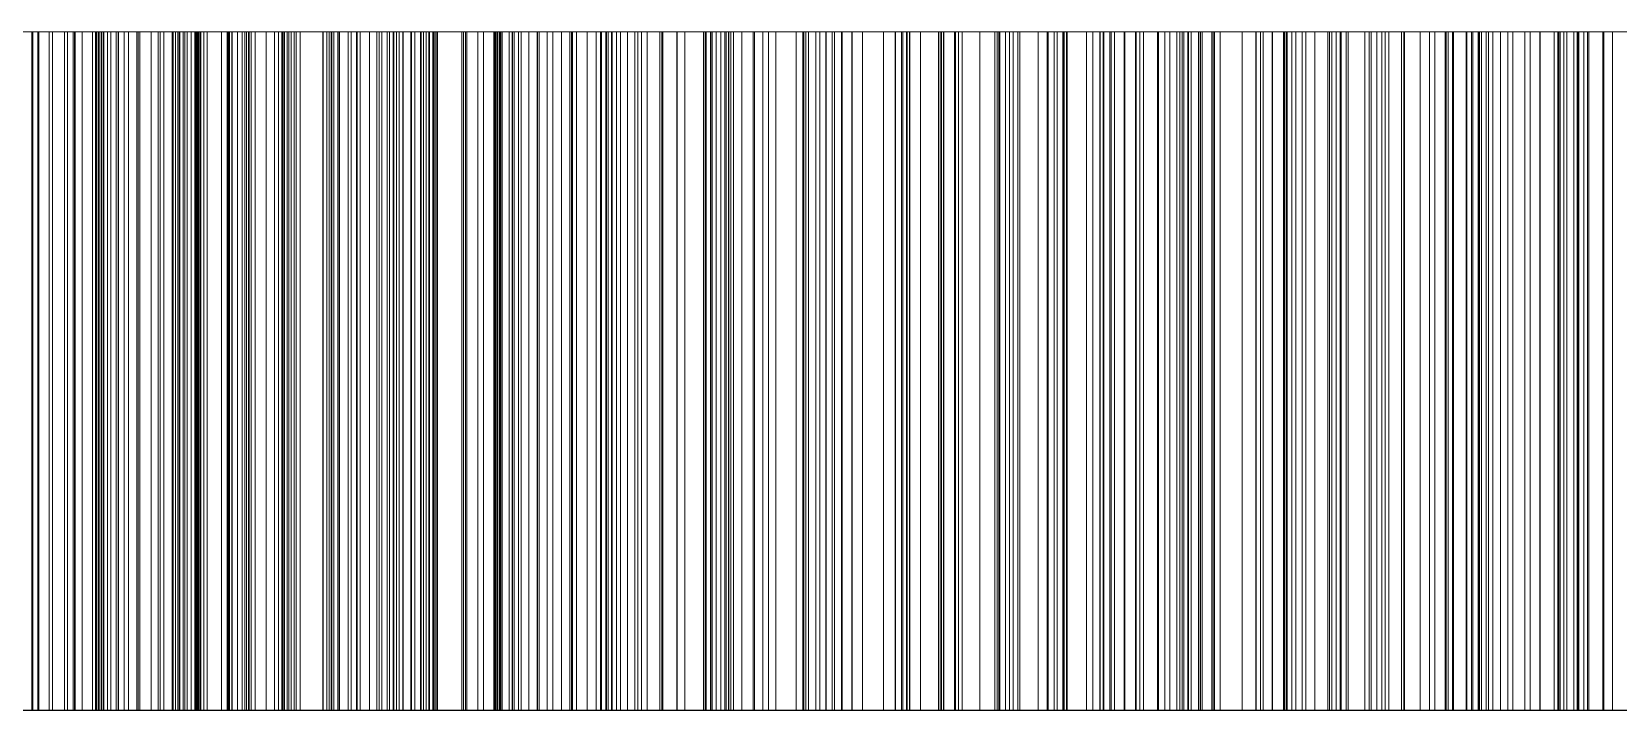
# Paper-space layout '01_三视图' of a CAD drawing. Header units: millimetres. Extents: x 8 to 451, y 8 to 289.
# Drawn here: x 161.0634 to 161.2972, y 97.925 to 98.025 of the extents above; entities that cross this region are included whole.
import ezdxf

# ---------------------------------------------------------------- set-up
doc = ezdxf.new("R2010")
doc.units = ezdxf.units.MM
doc.linetypes.add('WP_HIDDEN', pattern=[2.3, 1.5, -0.8])
doc.layers.add('HIDDEN', color=7, linetype='WP_HIDDEN', lineweight=13)
doc.layers.add('VISIBLE', color=7, linetype='CONTINUOUS', lineweight=25)

psp = doc.layouts.new('01_三视图')

# ---------------------------------------------------------------- linework, layer by layer
at = {"layer": 'HIDDEN'}
for points in [[(161.51846, 98.025), (160.67587, 98.025)], [(160.71747, 98.025), (161.42949, 98.025)], [(161.42949, 98.025), (160.90117, 98.025)], [(161.07086, 98.025), (160.93868, 98.025)], [(160.9519, 98.025), (161.08408, 98.025)], [(161.0261, 98.025), (161.16678, 98.025)], [(161.07371, 98.025), (161.03514, 98.025)], [(161.03922, 98.025), (161.06868, 98.025)], [(161.0439, 98.025), (161.06599, 98.025)], [(161.0451, 98.025), (161.07456, 98.025)], [(161.04914, 98.025), (161.08494, 98.025)], [(161.06824, 98.025), (161.04976, 98.025)], [(161.0643, 98.025), (161.05406, 98.025)], [(161.07396, 98.025), (161.05428, 98.025)], [(161.07327, 98.025), (161.0548, 98.025)], [(161.05523, 98.025), (161.06981, 98.025)], [(161.05566, 98.025), (161.10985, 98.025)], [(161.05742, 98.025), (161.06969, 98.025)], [(161.05956, 98.025), (161.07299, 98.025)], [(161.07365, 98.025), (161.06025, 98.025)], [(161.07295, 98.025), (161.06205, 98.025)], [(161.07934, 98.025), (161.06237, 98.025)], [(161.08744, 98.025), (161.06276, 98.025)], [(161.06341, 97.925), (161.06341, 98.025)], [(161.06341, 98.025), (161.07765, 98.025)], [(161.06356, 97.925), (161.06356, 98.025)], [(161.06356, 98.025), (161.06447, 98.025)], [(161.07583, 98.025), (161.06356, 98.025)], [(161.0643, 97.925), (161.0643, 98.025)], [(161.07508, 98.025), (161.0643, 98.025)], [(161.06447, 97.925), (161.06447, 98.025)], [(161.06447, 98.025), (161.06645, 98.025)], [(161.06599, 97.925), (161.06599, 98.025)], [(161.06599, 98.025), (161.08928, 98.025)], [(161.06645, 97.925), (161.06645, 98.025)], [(161.06645, 98.025), (161.06952, 98.025)], [(161.08521, 98.025), (161.06824, 98.025)], [(161.06824, 97.925), (161.06824, 98.025)], [(161.06868, 97.925), (161.06868, 98.025)], [(161.06868, 98.025), (161.08202, 98.025)], [(161.06952, 97.925), (161.06952, 98.025)], [(161.06952, 98.025), (161.07366, 98.025)], [(161.06969, 97.925), (161.06969, 98.025)], [(161.06969, 98.025), (161.08233, 98.025)], [(161.06981, 97.925), (161.06981, 98.025)], [(161.06981, 98.025), (161.08572, 98.025)], [(161.07086, 97.925), (161.07086, 98.025)], [(161.07705, 98.025), (161.07086, 98.025)], [(161.0728, 98.025), (161.07238, 98.025)], [(161.07238, 98.025), (161.07334, 98.025)], [(161.07238, 97.925), (161.07238, 98.025)], [(161.07405, 98.025), (161.0728, 98.025)], [(161.0728, 97.925), (161.0728, 98.025)], [(161.07295, 97.925), (161.07295, 98.025)], [(161.08418, 98.025), (161.07295, 98.025)], [(161.07299, 97.925), (161.07299, 98.025)], [(161.07299, 98.025), (161.08689, 98.025)], [(161.09222, 98.025), (161.07327, 98.025)], [(161.07327, 97.925), (161.07327, 98.025)], [(161.07334, 98.025), (161.07621, 98.025)], [(161.07334, 97.925), (161.07334, 98.025)], [(161.0876, 98.025), (161.07365, 98.025)], [(161.07365, 97.925), (161.07365, 98.025)], [(161.07366, 97.925), (161.07366, 98.025)], [(161.07366, 98.025), (161.07889, 98.025)], [(161.07371, 97.925), (161.07371, 98.025)], [(161.10872, 98.025), (161.07371, 98.025)], [(161.09504, 98.025), (161.07396, 98.025)], [(161.07396, 97.925), (161.07396, 98.025)], [(161.07615, 98.025), (161.07405, 98.025)], [(161.07405, 97.925), (161.07405, 98.025)], [(161.07456, 97.925), (161.07456, 98.025)], [(161.07456, 98.025), (161.0879, 98.025)], [(161.07508, 97.925), (161.07508, 98.025)], [(161.08629, 98.025), (161.07508, 98.025)], [(161.07583, 97.925), (161.07583, 98.025)], [(161.08877, 98.025), (161.07583, 98.025)], [(161.07908, 98.025), (161.07615, 98.025)], [(161.07615, 97.925), (161.07615, 98.025)], [(161.07621, 98.025), (161.08101, 98.025)], [(161.07621, 97.925), (161.07621, 98.025)], [(161.07705, 97.925), (161.07705, 98.025)], [(161.08424, 98.025), (161.07705, 98.025)], [(161.07765, 97.925), (161.07765, 98.025)], [(161.07765, 98.025), (161.09236, 98.025)], [(161.07889, 97.925), (161.07889, 98.025)], [(161.07889, 98.025), (161.08519, 98.025)], [(161.08285, 98.025), (161.07908, 98.025)], [(161.07908, 97.925), (161.07908, 98.025)], [(161.09479, 98.025), (161.07934, 98.025)], [(161.07934, 97.925), (161.07934, 98.025)], [(161.08101, 98.025), (161.08772, 98.025)], [(161.08101, 97.925), (161.08101, 98.025)], [(161.08202, 97.925), (161.08202, 98.025)], [(161.08202, 98.025), (161.09442, 98.025)], [(161.08233, 97.925), (161.08233, 98.025)], [(161.08233, 98.025), (161.09535, 98.025)], [(161.08746, 98.025), (161.08285, 98.025)], [(161.08285, 97.925), (161.08285, 98.025)], [(161.08408, 97.925), (161.08408, 98.025)], [(161.08408, 98.025), (161.08832, 98.025)], [(161.08459, 98.025), (161.08413, 98.025)], [(161.08413, 98.025), (161.08511, 98.025)], [(161.08413, 97.925), (161.08413, 98.025)], [(161.08418, 97.925), (161.08418, 98.025)], [(161.09574, 98.025), (161.08418, 98.025)], [(161.08424, 97.925), (161.08424, 98.025)], [(161.09243, 98.025), (161.08424, 98.025)], [(161.08595, 98.025), (161.08459, 98.025)], [(161.08459, 97.925), (161.08459, 98.025)], [(161.08494, 97.925), (161.08494, 98.025)], [(161.08494, 98.025), (161.12271, 98.025)], [(161.08511, 98.025), (161.08804, 98.025)], [(161.08511, 97.925), (161.08511, 98.025)], [(161.08519, 97.925), (161.08519, 98.025)], [(161.08519, 98.025), (161.09257, 98.025)], [(161.10067, 98.025), (161.08521, 98.025)], [(161.08521, 97.925), (161.08521, 98.025)], [(161.08572, 97.925), (161.08572, 98.025)], [(161.08572, 98.025), (161.10296, 98.025)], [(161.08822, 98.025), (161.08595, 98.025)], [(161.08595, 97.925), (161.08595, 98.025)], [(161.08629, 97.925), (161.08629, 98.025)], [(161.09795, 98.025), (161.08629, 98.025)], [(161.08689, 97.925), (161.08689, 98.025)], [(161.08689, 98.025), (161.10128, 98.025)], [(161.11125, 98.025), (161.08744, 98.025)], [(161.08744, 97.925), (161.08744, 98.025)], [(161.09291, 98.025), (161.08746, 98.025)], [(161.08746, 97.925), (161.08746, 98.025)], [(161.10209, 98.025), (161.0876, 98.025)], [(161.0876, 97.925), (161.0876, 98.025)], [(161.08772, 98.025), (161.09635, 98.025)], [(161.08772, 97.925), (161.08772, 98.025)], [(161.0879, 97.925), (161.0879, 98.025)], [(161.0879, 98.025), (161.1003, 98.025)], [(161.08804, 98.025), (161.09292, 98.025)], [(161.08804, 97.925), (161.08804, 98.025)], [(161.09139, 98.025), (161.08822, 98.025)], [(161.08822, 97.925), (161.08822, 98.025)], [(161.08832, 97.925), (161.08832, 98.025)], [(161.08832, 98.025), (161.09372, 98.025)], [(161.08877, 97.925), (161.08877, 98.025)], [(161.10238, 98.025), (161.08877, 98.025)], [(161.08928, 97.925), (161.08928, 98.025)], [(161.08928, 98.025), (161.11134, 98.025)], [(161.09547, 98.025), (161.09139, 98.025)], [(161.09139, 97.925), (161.09139, 98.025)], [(161.11135, 98.025), (161.09222, 98.025)], [(161.09222, 97.925), (161.09222, 98.025)], [(161.09236, 97.925), (161.09236, 98.025)], [(161.09236, 98.025), (161.10754, 98.025)], [(161.09243, 97.925), (161.09243, 98.025)], [(161.10161, 98.025), (161.09243, 98.025)], [(161.09257, 97.925), (161.09257, 98.025)], [(161.09257, 98.025), (161.10104, 98.025)], [(161.0992, 98.025), (161.09291, 98.025)], [(161.09291, 97.925), (161.09291, 98.025)], [(161.09292, 98.025), (161.09975, 98.025)], [(161.09292, 97.925), (161.09292, 98.025)], [(161.09372, 97.925), (161.09372, 98.025)], [(161.09372, 98.025), (161.10026, 98.025)], [(161.09442, 97.925), (161.09442, 98.025)], [(161.09442, 98.025), (161.22669, 98.025)], [(161.10873, 98.025), (161.09479, 98.025)], [(161.09479, 97.925), (161.09479, 98.025)], [(161.11754, 98.025), (161.09504, 98.025)], [(161.09504, 97.925), (161.09504, 98.025)], [(161.09535, 97.925), (161.09535, 98.025)], [(161.09535, 98.025), (161.10874, 98.025)], [(161.10046, 98.025), (161.09547, 98.025)], [(161.09547, 97.925), (161.09547, 98.025)], [(161.09574, 97.925), (161.09574, 98.025)], [(161.10762, 98.025), (161.09574, 98.025)], [(161.09635, 98.025), (161.10689, 98.025)], [(161.09635, 97.925), (161.09635, 98.025)], [(161.09795, 97.925), (161.09795, 98.025)], [(161.11004, 98.025), (161.09795, 98.025)], [(161.10631, 98.025), (161.0992, 98.025)], [(161.0992, 97.925), (161.0992, 98.025)], [(161.09975, 98.025), (161.10853, 98.025)], [(161.09975, 97.925), (161.09975, 98.025)], [(161.10026, 97.925), (161.10026, 98.025)], [(161.10026, 98.025), (161.10794, 98.025)], [(161.1003, 97.925), (161.1003, 98.025)], [(161.1003, 98.025), (161.23257, 98.025)], [(161.10636, 98.025), (161.10046, 98.025)], [(161.10046, 97.925), (161.10046, 98.025)], [(161.11461, 98.025), (161.10067, 98.025)], [(161.10067, 97.925), (161.10067, 98.025)], [(161.10104, 97.925), (161.10104, 98.025)], [(161.10104, 98.025), (161.11045, 98.025)], [(161.10128, 97.925), (161.10128, 98.025)], [(161.10128, 98.025), (161.11614, 98.025)], [(161.10161, 97.925), (161.10161, 98.025)], [(161.11179, 98.025), (161.10161, 98.025)], [(161.11713, 98.025), (161.10209, 98.025)], [(161.10209, 97.925), (161.10209, 98.025)], [(161.10238, 97.925), (161.10238, 98.025)], [(161.11665, 98.025), (161.10238, 98.025)], [(161.10296, 97.925), (161.10296, 98.025)], [(161.10296, 98.025), (161.12154, 98.025)], [(161.11424, 98.025), (161.10631, 98.025)], [(161.10631, 97.925), (161.10631, 98.025)], [(161.11316, 98.025), (161.10636, 98.025)], [(161.10636, 97.925), (161.10636, 98.025)], [(161.10689, 98.025), (161.11935, 98.025)], [(161.10689, 97.925), (161.10689, 98.025)], [(161.10721, 97.925), (161.10721, 98.025)], [(161.10721, 98.025), (161.77985, 98.025)], [(161.24967, 98.025), (161.10721, 98.025)], [(161.10754, 97.925), (161.10754, 98.025)], [(161.10754, 98.025), (161.12321, 98.025)], [(161.10762, 97.925), (161.10762, 98.025)], [(161.11983, 98.025), (161.10762, 98.025)], [(161.10794, 97.925), (161.10794, 98.025)], [(161.10794, 98.025), (161.11678, 98.025)], [(161.10853, 98.025), (161.11927, 98.025)], [(161.10853, 97.925), (161.10853, 98.025)], [(161.10872, 97.925), (161.10872, 98.025)], [(161.14016, 98.025), (161.10872, 98.025)], [(161.12115, 98.025), (161.10873, 98.025)], [(161.10873, 97.925), (161.10873, 98.025)], [(161.10874, 97.925), (161.10874, 98.025)], [(161.10874, 98.025), (161.12251, 98.025)], [(161.10985, 98.025), (161.17605, 98.025)], [(161.11004, 97.925), (161.11004, 98.025)], [(161.12256, 98.025), (161.11004, 98.025)], [(161.11045, 97.925), (161.11045, 98.025)], [(161.11045, 98.025), (161.12069, 98.025)], [(161.13419, 98.025), (161.11125, 98.025)], [(161.11125, 97.925), (161.11125, 98.025)], [(161.11134, 97.925), (161.11134, 98.025)], [(161.11134, 98.025), (161.13233, 98.025)], [(161.12997, 98.025), (161.11135, 98.025)], [(161.11135, 97.925), (161.11135, 98.025)], [(161.11179, 97.925), (161.11179, 98.025)], [(161.12297, 98.025), (161.11179, 98.025)], [(161.12078, 98.025), (161.11316, 98.025)], [(161.11316, 97.925), (161.11316, 98.025)], [(161.12298, 98.025), (161.11424, 98.025)], [(161.11424, 97.925), (161.11424, 98.025)], [(161.12703, 98.025), (161.11461, 98.025)], [(161.11461, 97.925), (161.11461, 98.025)], [(161.11577, 98.025), (161.115, 98.025)], [(161.115, 98.025), (161.11578, 98.025)], [(161.115, 97.925), (161.115, 98.025)], [(161.11807, 98.025), (161.11577, 98.025)], [(161.11577, 97.925), (161.11577, 98.025)], [(161.11578, 98.025), (161.11812, 98.025)], [(161.11578, 97.925), (161.11578, 98.025)], [(161.11614, 97.925), (161.11614, 98.025)], [(161.11614, 98.025), (161.1315, 98.025)], [(161.11665, 97.925), (161.11665, 98.025)], [(161.13159, 98.025), (161.11665, 98.025)], [(161.11678, 97.925), (161.11678, 98.025)], [(161.11678, 98.025), (161.12676, 98.025)], [(161.13271, 98.025), (161.11713, 98.025)], [(161.11713, 97.925), (161.11713, 98.025)], [(161.14145, 98.025), (161.11754, 98.025)], [(161.11754, 97.925), (161.11754, 98.025)], [(161.12192, 98.025), (161.11807, 98.025)], [(161.11807, 97.925), (161.11807, 98.025)], [(161.11812, 98.025), (161.12202, 98.025)], [(161.11812, 97.925), (161.11812, 98.025)], [(161.11927, 98.025), (161.13195, 98.025)], [(161.11927, 97.925), (161.11927, 98.025)], [(161.11935, 98.025), (161.13373, 98.025)], [(161.11935, 97.925), (161.11935, 98.025)], [(161.11983, 97.925), (161.11983, 98.025)], [(161.13237, 98.025), (161.11983, 98.025)], [(161.12069, 97.925), (161.12069, 98.025)], [(161.12069, 98.025), (161.13176, 98.025)], [(161.12912, 98.025), (161.12078, 98.025)], [(161.12078, 97.925), (161.12078, 98.025)], [(161.13206, 98.025), (161.12115, 98.025)], [(161.12115, 97.925), (161.12115, 98.025)], [(161.12154, 97.925), (161.12154, 98.025)], [(161.12154, 98.025), (161.14145, 98.025)], [(161.1273, 98.025), (161.12192, 98.025)], [(161.12192, 97.925), (161.12192, 98.025)], [(161.12202, 98.025), (161.12749, 98.025)], [(161.12202, 97.925), (161.12202, 98.025)], [(161.12251, 97.925), (161.12251, 98.025)], [(161.12251, 98.025), (161.13666, 98.025)], [(161.12256, 97.925), (161.12256, 98.025)], [(161.13553, 98.025), (161.12256, 98.025)], [(161.12271, 97.925), (161.12271, 98.025)], [(161.12271, 98.025), (161.15961, 98.025)], [(161.12297, 97.925), (161.12297, 98.025)], [(161.13515, 98.025), (161.12297, 98.025)], [(161.13254, 98.025), (161.12298, 98.025)], [(161.12298, 97.925), (161.12298, 98.025)], [(161.12321, 97.925), (161.12321, 98.025)], [(161.12321, 98.025), (161.13935, 98.025)], [(161.12676, 97.925), (161.12676, 98.025)], [(161.12676, 98.025), (161.13789, 98.025)], [(161.13794, 98.025), (161.12703, 98.025)], [(161.12703, 97.925), (161.12703, 98.025)], [(161.13423, 98.025), (161.1273, 98.025)], [(161.1273, 97.925), (161.1273, 98.025)], [(161.12749, 98.025), (161.13451, 98.025)], [(161.12749, 97.925), (161.12749, 98.025)], [(161.13818, 98.025), (161.12912, 98.025)], [(161.12912, 97.925), (161.12912, 98.025)], [(161.14809, 98.025), (161.12997, 98.025)], [(161.12997, 97.925), (161.12997, 98.025)], [(161.1315, 97.925), (161.1315, 98.025)], [(161.1315, 98.025), (161.14733, 98.025)], [(161.13159, 97.925), (161.13159, 98.025)], [(161.14719, 98.025), (161.13159, 98.025)], [(161.13176, 97.925), (161.13176, 98.025)], [(161.13176, 98.025), (161.14365, 98.025)], [(161.13195, 98.025), (161.14659, 98.025)], [(161.13195, 97.925), (161.13195, 98.025)], [(161.14145, 98.025), (161.13206, 98.025)], [(161.13206, 97.925), (161.13206, 98.025)], [(161.13233, 97.925), (161.13233, 98.025)], [(161.13233, 98.025), (161.15226, 98.025)], [(161.13237, 97.925), (161.13237, 98.025)], [(161.14524, 98.025), (161.13237, 98.025)], [(161.14291, 98.025), (161.13254, 98.025)], [(161.13254, 97.925), (161.13254, 98.025)], [(161.14884, 98.025), (161.13271, 98.025)], [(161.13271, 97.925), (161.13271, 98.025)], [(161.13373, 98.025), (161.14957, 98.025)], [(161.13373, 97.925), (161.13373, 98.025)], [(161.15626, 98.025), (161.13419, 98.025)], [(161.13419, 97.925), (161.13419, 98.025)], [(161.14269, 98.025), (161.13423, 98.025)], [(161.13423, 97.925), (161.13423, 98.025)], [(161.13451, 98.025), (161.1431, 98.025)], [(161.13451, 97.925), (161.13451, 98.025)], [(161.13515, 97.925), (161.13515, 98.025)], [(161.14833, 98.025), (161.13515, 98.025)], [(161.13553, 97.925), (161.13553, 98.025)], [(161.14892, 98.025), (161.13553, 98.025)], [(161.13666, 97.925), (161.13666, 98.025)], [(161.13666, 98.025), (161.15118, 98.025)], [(161.13789, 97.925), (161.13789, 98.025)], [(161.13789, 98.025), (161.15017, 98.025)], [(161.14733, 98.025), (161.13794, 98.025)], [(161.13794, 97.925), (161.13794, 98.025)], [(161.14797, 98.025), (161.13818, 98.025)], [(161.13818, 97.925), (161.13818, 98.025)], [(161.13935, 97.925), (161.13935, 98.025)], [(161.13935, 98.025), (161.15596, 98.025)], [(161.14016, 97.925), (161.14016, 98.025)], [(161.16805, 98.025), (161.14016, 98.025)], [(161.22669, 98.025), (161.14145, 98.025)], [(161.14145, 97.925), (161.14145, 98.025)], [(161.15269, 98.025), (161.14269, 98.025)], [(161.14269, 97.925), (161.14269, 98.025)], [(161.1541, 98.025), (161.14291, 98.025)], [(161.14291, 97.925), (161.14291, 98.025)], [(161.1431, 98.025), (161.15325, 98.025)], [(161.1431, 97.925), (161.1431, 98.025)], [(161.14365, 97.925), (161.14365, 98.025)], [(161.14365, 98.025), (161.15638, 98.025)], [(161.15843, 98.025), (161.14524, 98.025)], [(161.14524, 97.925), (161.14524, 98.025)], [(161.14659, 98.025), (161.16263, 98.025)], [(161.14659, 97.925), (161.14659, 98.025)], [(161.14719, 97.925), (161.14719, 98.025)], [(161.16346, 98.025), (161.14719, 98.025)], [(161.23257, 98.025), (161.14733, 98.025)], [(161.14733, 97.925), (161.14733, 98.025)], [(161.14733, 98.025), (161.16364, 98.025)], [(161.15848, 98.025), (161.14797, 98.025)], [(161.14797, 97.925), (161.14797, 98.025)], [(161.1657, 98.025), (161.14809, 98.025)], [(161.14809, 97.925), (161.14809, 98.025)], [(161.14833, 97.925), (161.14833, 98.025)], [(161.16238, 98.025), (161.14833, 98.025)], [(161.16551, 98.025), (161.14884, 98.025)], [(161.14884, 97.925), (161.14884, 98.025)], [(161.14892, 97.925), (161.14892, 98.025)], [(161.16276, 98.025), (161.14892, 98.025)], [(161.14957, 98.025), (161.16641, 98.025)], [(161.14957, 97.925), (161.14957, 98.025)], [(161.15017, 97.925), (161.15017, 98.025)], [(161.15017, 98.025), (161.16342, 98.025)], [(161.15118, 97.925), (161.15118, 98.025)], [(161.15118, 98.025), (161.16607, 98.025)], [(161.15226, 97.925), (161.15226, 98.025)], [(161.15226, 98.025), (161.17112, 98.025)], [(161.16423, 98.025), (161.15269, 98.025)], [(161.15269, 97.925), (161.15269, 98.025)], [(161.15325, 98.025), (161.16496, 98.025)], [(161.15325, 97.925), (161.15325, 98.025)], [(161.16611, 98.025), (161.1541, 98.025)], [(161.1541, 97.925), (161.1541, 98.025)], [(161.15596, 97.925), (161.15596, 98.025)], [(161.15596, 98.025), (161.17305, 98.025)], [(161.17745, 98.025), (161.15626, 98.025)], [(161.15626, 97.925), (161.15626, 98.025)], [(161.15638, 97.925), (161.15638, 98.025)], [(161.15638, 98.025), (161.16992, 98.025)], [(161.17195, 98.025), (161.15843, 98.025)], [(161.15843, 97.925), (161.15843, 98.025)], [(161.16972, 98.025), (161.15848, 98.025)], [(161.15848, 97.925), (161.15848, 98.025)], [(161.15961, 97.925), (161.15961, 98.025)], [(161.15961, 98.025), (161.19279, 98.025)], [(161.16238, 97.925), (161.16238, 98.025)], [(161.17718, 98.025), (161.16238, 98.025)], [(161.16263, 98.025), (161.17952, 98.025)], [(161.16263, 97.925), (161.16263, 98.025)], [(161.16276, 97.925), (161.16276, 98.025)], [(161.17703, 98.025), (161.16276, 98.025)], [(161.16342, 97.925), (161.16342, 98.025)], [(161.16342, 98.025), (161.17747, 98.025)], [(161.16346, 97.925), (161.16346, 98.025)], [(161.18039, 98.025), (161.16346, 98.025)], [(161.16364, 97.925), (161.16364, 98.025)], [(161.16364, 98.025), (161.18044, 98.025)], [(161.177, 98.025), (161.16423, 98.025)], [(161.16423, 97.925), (161.16423, 98.025)], [(161.16496, 98.025), (161.17786, 98.025)], [(161.16496, 97.925), (161.16496, 98.025)], [(161.18273, 98.025), (161.16551, 98.025)], [(161.16551, 97.925), (161.16551, 98.025)], [(161.18281, 98.025), (161.1657, 98.025)], [(161.1657, 97.925), (161.1657, 98.025)], [(161.16607, 97.925), (161.16607, 98.025)], [(161.16607, 98.025), (161.18135, 98.025)], [(161.17892, 98.025), (161.16611, 98.025)], [(161.16611, 97.925), (161.16611, 98.025)], [(161.16641, 98.025), (161.18425, 98.025)], [(161.16641, 97.925), (161.16641, 98.025)], [(161.16678, 97.925), (161.16678, 98.025)], [(161.16678, 98.025), (161.51846, 98.025)], [(161.16805, 97.925), (161.16805, 98.025)], [(161.19238, 98.025), (161.16805, 98.025)], [(161.18167, 98.025), (161.16972, 98.025)], [(161.16972, 97.925), (161.16972, 98.025)], [(161.16992, 97.925), (161.16992, 98.025)], [(161.16992, 98.025), (161.1843, 98.025)], [(161.17112, 97.925), (161.17112, 98.025)], [(161.17112, 98.025), (161.18891, 98.025)], [(161.18579, 98.025), (161.17195, 98.025)], [(161.17195, 97.925), (161.17195, 98.025)], [(161.17305, 97.925), (161.17305, 98.025)], [(161.17305, 98.025), (161.19062, 98.025)], [(161.17605, 97.925), (161.17605, 98.025)], [(161.17605, 98.025), (161.23211, 98.025)], [(161.19068, 98.025), (161.177, 98.025)], [(161.177, 97.925), (161.177, 98.025)], [(161.17703, 97.925), (161.17703, 98.025)], [(161.19174, 98.025), (161.17703, 98.025)], [(161.17718, 97.925), (161.17718, 98.025)], [(161.19272, 98.025), (161.17718, 98.025)], [(161.19746, 98.025), (161.17745, 98.025)], [(161.17745, 97.925), (161.17745, 98.025)], [(161.17747, 97.925), (161.17747, 98.025)], [(161.17747, 98.025), (161.19233, 98.025)], [(161.17786, 98.025), (161.19155, 98.025)], [(161.17786, 97.925), (161.17786, 98.025)], [(161.19228, 98.025), (161.17892, 98.025)], [(161.17892, 97.925), (161.17892, 98.025)], [(161.17952, 98.025), (161.19726, 98.025)], [(161.17952, 97.925), (161.17952, 98.025)], [(161.18039, 97.925), (161.18039, 98.025)], [(161.19777, 98.025), (161.18039, 98.025)], [(161.18044, 97.925), (161.18044, 98.025)], [(161.18044, 98.025), (161.19772, 98.025)], [(161.18135, 97.925), (161.18135, 98.025)], [(161.18135, 98.025), (161.197, 98.025)], [(161.19436, 98.025), (161.18167, 98.025)], [(161.18167, 97.925), (161.18167, 98.025)], [(161.2005, 98.025), (161.18273, 98.025)], [(161.18273, 97.925), (161.18273, 98.025)], [(161.19941, 98.025), (161.18281, 98.025)], [(161.18281, 97.925), (161.18281, 98.025)], [(161.18425, 98.025), (161.20308, 98.025)], [(161.18425, 97.925), (161.18425, 98.025)], [(161.1843, 97.925), (161.1843, 98.025)], [(161.1843, 98.025), (161.1995, 98.025)], [(161.19997, 98.025), (161.18579, 98.025)], [(161.18579, 97.925), (161.18579, 98.025)], [(161.18891, 97.925), (161.18891, 98.025)], [(161.18891, 98.025), (161.20563, 98.025)], [(161.19062, 97.925), (161.19062, 98.025)], [(161.19062, 98.025), (161.20867, 98.025)], [(161.20529, 98.025), (161.19068, 98.025)], [(161.19068, 97.925), (161.19068, 98.025)], [(161.19155, 98.025), (161.20605, 98.025)], [(161.19155, 97.925), (161.19155, 98.025)], [(161.19174, 97.925), (161.19174, 98.025)], [(161.20688, 98.025), (161.19174, 98.025)], [(161.20588, 98.025), (161.19228, 98.025)], [(161.19228, 97.925), (161.19228, 98.025)], [(161.19233, 97.925), (161.19233, 98.025)], [(161.19233, 98.025), (161.20799, 98.025)], [(161.19238, 97.925), (161.19238, 98.025)], [(161.21315, 98.025), (161.19238, 98.025)], [(161.19272, 97.925), (161.19272, 98.025)], [(161.209, 98.025), (161.19272, 98.025)], [(161.19279, 97.925), (161.19279, 98.025)], [(161.19279, 98.025), (161.22225, 98.025)], [(161.20748, 98.025), (161.19436, 98.025)], [(161.19436, 97.925), (161.19436, 98.025)], [(161.197, 97.925), (161.197, 98.025)], [(161.197, 98.025), (161.21302, 98.025)], [(161.19726, 98.025), (161.21585, 98.025)], [(161.19726, 97.925), (161.19726, 98.025)], [(161.21594, 98.025), (161.19746, 98.025)], [(161.19746, 97.925), (161.19746, 98.025)], [(161.19772, 97.925), (161.19772, 98.025)], [(161.19772, 98.025), (161.21548, 98.025)], [(161.19777, 97.925), (161.19777, 98.025)], [(161.21534, 98.025), (161.19777, 98.025)], [(161.19937, 97.925), (161.19937, 98.025)], [(161.19937, 98.025), (161.22612, 98.025)], [(161.21405, 98.025), (161.19937, 98.025)], [(161.2155, 98.025), (161.19941, 98.025)], [(161.19941, 97.925), (161.19941, 98.025)], [(161.1995, 97.925), (161.1995, 98.025)], [(161.1995, 98.025), (161.21168, 98.025)], [(161.21447, 98.025), (161.19997, 98.025)], [(161.19997, 97.925), (161.19997, 98.025)], [(161.21881, 98.025), (161.2005, 98.025)], [(161.2005, 97.925), (161.2005, 98.025)], [(161.20308, 98.025), (161.22292, 98.025)], [(161.20308, 97.925), (161.20308, 98.025)], [(161.22081, 98.025), (161.20529, 98.025)], [(161.20529, 97.925), (161.20529, 98.025)], [(161.20563, 97.925), (161.20563, 98.025)], [(161.20563, 98.025), (161.22128, 98.025)], [(161.21974, 98.025), (161.20588, 98.025)], [(161.20588, 97.925), (161.20588, 98.025)], [(161.20605, 98.025), (161.22136, 98.025)], [(161.20605, 97.925), (161.20605, 98.025)], [(161.20688, 97.925), (161.20688, 98.025)], [(161.22246, 98.025), (161.20688, 98.025)], [(161.22076, 98.025), (161.20748, 98.025)], [(161.20748, 97.925), (161.20748, 98.025)], [(161.20799, 97.925), (161.20799, 98.025)], [(161.20799, 98.025), (161.22446, 98.025)], [(161.20867, 97.925), (161.20867, 98.025)], [(161.20867, 98.025), (161.22719, 98.025)], [(161.209, 97.925), (161.209, 98.025)], [(161.22604, 98.025), (161.209, 98.025)], [(161.21168, 97.925), (161.21168, 98.025)], [(161.21168, 98.025), (161.22434, 98.025)], [(161.21302, 97.925), (161.21302, 98.025)], [(161.21302, 98.025), (161.22942, 98.025)], [(161.21315, 97.925), (161.21315, 98.025)], [(161.23036, 98.025), (161.21315, 98.025)], [(161.21405, 97.925), (161.21405, 98.025)], [(161.23535, 98.025), (161.21405, 98.025)], [(161.22929, 98.025), (161.21447, 98.025)], [(161.21447, 97.925), (161.21447, 98.025)], [(161.21534, 97.925), (161.21534, 98.025)], [(161.23313, 98.025), (161.21534, 98.025)], [(161.21548, 97.925), (161.21548, 98.025)], [(161.21548, 98.025), (161.23372, 98.025)], [(161.2311, 98.025), (161.2155, 98.025)], [(161.2155, 97.925), (161.2155, 98.025)], [(161.21585, 98.025), (161.23529, 98.025)], [(161.21585, 97.925), (161.21585, 98.025)], [(161.23291, 98.025), (161.21594, 98.025)], [(161.21594, 97.925), (161.21594, 98.025)], [(161.23766, 98.025), (161.21881, 98.025)], [(161.21881, 97.925), (161.21881, 98.025)], [(161.23385, 98.025), (161.21974, 98.025)], [(161.21974, 97.925), (161.21974, 98.025)], [(161.23421, 98.025), (161.22076, 98.025)], [(161.22076, 97.925), (161.22076, 98.025)], [(161.23725, 98.025), (161.22081, 98.025)], [(161.22081, 97.925), (161.22081, 98.025)], [(161.22128, 97.925), (161.22128, 98.025)], [(161.22128, 98.025), (161.23587, 98.025)], [(161.22136, 98.025), (161.23747, 98.025)], [(161.22136, 97.925), (161.22136, 98.025)], [(161.22225, 97.925), (161.22225, 98.025)], [(161.22225, 98.025), (161.23559, 98.025)], [(161.22246, 97.925), (161.22246, 98.025)], [(161.23848, 98.025), (161.22246, 98.025)], [(161.22292, 98.025), (161.24375, 98.025)], [(161.22292, 97.925), (161.22292, 98.025)], [(161.22434, 97.925), (161.22434, 98.025)], [(161.22434, 98.025), (161.23749, 98.025)], [(161.22446, 97.925), (161.22446, 98.025)], [(161.22446, 98.025), (161.24173, 98.025)], [(161.22604, 97.925), (161.22604, 98.025)], [(161.24381, 98.025), (161.22604, 98.025)], [(161.22612, 97.925), (161.22612, 98.025)], [(161.22612, 98.025), (161.25058, 98.025)], [(161.22669, 97.925), (161.22669, 98.025)], [(161.22719, 97.925), (161.22719, 98.025)], [(161.22719, 98.025), (161.24619, 98.025)], [(161.24445, 98.025), (161.22929, 98.025)], [(161.22929, 97.925), (161.22929, 98.025)], [(161.22942, 97.925), (161.22942, 98.025)], [(161.22942, 98.025), (161.2462, 98.025)], [(161.23036, 97.925), (161.23036, 98.025)], [(161.24483, 98.025), (161.23036, 98.025)], [(161.24618, 98.025), (161.2311, 98.025)], [(161.2311, 97.925), (161.2311, 98.025)], [(161.23211, 97.925), (161.23211, 98.025)], [(161.23211, 98.025), (161.25633, 98.025)], [(161.23257, 97.925), (161.23257, 98.025)], [(161.24836, 98.025), (161.23291, 98.025)], [(161.23291, 97.925), (161.23291, 98.025)], [(161.23313, 97.925), (161.23313, 98.025)], [(161.25112, 98.025), (161.23313, 98.025)], [(161.23372, 97.925), (161.23372, 98.025)], [(161.23372, 98.025), (161.25245, 98.025)], [(161.24821, 98.025), (161.23385, 98.025)], [(161.23385, 97.925), (161.23385, 98.025)], [(161.24781, 98.025), (161.23421, 98.025)], [(161.23421, 97.925), (161.23421, 98.025)], [(161.23529, 98.025), (161.25557, 98.025)], [(161.23529, 97.925), (161.23529, 98.025)], [(161.23535, 97.925), (161.23535, 98.025)], [(161.25619, 98.025), (161.23535, 98.025)], [(161.23559, 97.925), (161.23559, 98.025)], [(161.23559, 98.025), (161.248, 98.025)], [(161.23587, 97.925), (161.23587, 98.025)], [(161.23587, 98.025), (161.24905, 98.025)], [(161.25461, 98.025), (161.23725, 98.025)], [(161.23725, 97.925), (161.23725, 98.025)], [(161.23747, 98.025), (161.25438, 98.025)], [(161.23747, 97.925), (161.23747, 98.025)], [(161.23749, 97.925), (161.23749, 98.025)], [(161.23749, 98.025), (161.25112, 98.025)], [(161.25706, 98.025), (161.23766, 98.025)], [(161.23766, 97.925), (161.23766, 98.025)], [(161.23848, 97.925), (161.23848, 98.025)], [(161.25493, 98.025), (161.23848, 98.025)], [(161.24173, 97.925), (161.24173, 98.025)], [(161.24173, 98.025), (161.2598, 98.025)], [(161.24375, 98.025), (161.26558, 98.025)], [(161.24375, 97.925), (161.24375, 98.025)], [(161.24381, 97.925), (161.24381, 98.025)], [(161.26234, 98.025), (161.24381, 98.025)], [(161.27573, 98.025), (161.24445, 98.025)], [(161.24445, 97.925), (161.24445, 98.025)], [(161.24483, 97.925), (161.24483, 98.025)], [(161.25736, 98.025), (161.24483, 98.025)], [(161.26076, 98.025), (161.24618, 98.025)], [(161.24618, 97.925), (161.24618, 98.025)], [(161.24619, 97.925), (161.24619, 98.025)], [(161.24619, 98.025), (161.26567, 98.025)], [(161.2462, 97.925), (161.2462, 98.025)], [(161.2462, 98.025), (161.26335, 98.025)], [(161.26158, 98.025), (161.24781, 98.025)], [(161.24781, 97.925), (161.24781, 98.025)], [(161.248, 97.925), (161.248, 98.025)], [(161.248, 98.025), (161.38026, 98.025)], [(161.26283, 98.025), (161.24821, 98.025)], [(161.24821, 97.925), (161.24821, 98.025)], [(161.2623, 98.025), (161.24836, 98.025)], [(161.24836, 97.925), (161.24836, 98.025)], [(161.24905, 97.925), (161.24905, 98.025)], [(161.24905, 98.025), (161.26046, 98.025)], [(161.24967, 97.925), (161.24967, 98.025)], [(161.77985, 98.025), (161.24967, 98.025)], [(161.25058, 97.925), (161.25058, 98.025)], [(161.25058, 98.025), (161.27275, 98.025)], [(161.25112, 97.925), (161.25112, 98.025)], [(161.25112, 98.025), (161.26523, 98.025)], [(161.26932, 98.025), (161.25112, 98.025)], [(161.25245, 97.925), (161.25245, 98.025)], [(161.25245, 98.025), (161.27166, 98.025)], [(161.25438, 98.025), (161.2721, 98.025)], [(161.25438, 97.925), (161.25438, 98.025)], [(161.27289, 98.025), (161.25461, 98.025)], [(161.25461, 97.925), (161.25461, 98.025)], [(161.25493, 97.925), (161.25493, 98.025)], [(161.27182, 98.025), (161.25493, 98.025)], [(161.25557, 98.025), (161.27671, 98.025)], [(161.25557, 97.925), (161.25557, 98.025)], [(161.25619, 97.925), (161.25619, 98.025)], [(161.27651, 98.025), (161.25619, 98.025)], [(161.25633, 97.925), (161.25633, 98.025)], [(161.25633, 98.025), (161.27801, 98.025)], [(161.27701, 98.025), (161.25706, 98.025)], [(161.25706, 97.925), (161.25706, 98.025)], [(161.25736, 97.925), (161.25736, 98.025)], [(161.26797, 98.025), (161.25736, 98.025)], [(161.2598, 97.925), (161.2598, 98.025)], [(161.2598, 98.025), (161.27867, 98.025)], [(161.26046, 97.925), (161.26046, 98.025)], [(161.26046, 98.025), (161.27013, 98.025)], [(161.27484, 98.025), (161.26076, 98.025)], [(161.26076, 97.925), (161.26076, 98.025)], [(161.27551, 98.025), (161.26158, 98.025)], [(161.26158, 97.925), (161.26158, 98.025)], [(161.27472, 98.025), (161.2623, 98.025)], [(161.2623, 97.925), (161.2623, 98.025)], [(161.26234, 97.925), (161.26234, 98.025)], [(161.28161, 98.025), (161.26234, 98.025)], [(161.2777, 98.025), (161.26283, 98.025)], [(161.26283, 97.925), (161.26283, 98.025)], [(161.26335, 97.925), (161.26335, 98.025)], [(161.26335, 98.025), (161.28087, 98.025)], [(161.26523, 97.925), (161.26523, 98.025)], [(161.26523, 98.025), (161.27982, 98.025)], [(161.26558, 98.025), (161.28841, 98.025)], [(161.26558, 97.925), (161.26558, 98.025)], [(161.26567, 97.925), (161.26567, 98.025)], [(161.26567, 98.025), (161.28562, 98.025)], [(161.26797, 97.925), (161.26797, 98.025)], [(161.27665, 98.025), (161.26797, 98.025)], [(161.26932, 97.925), (161.26932, 98.025)], [(161.28772, 98.025), (161.26932, 98.025)], [(161.27013, 97.925), (161.27013, 98.025)], [(161.27013, 98.025), (161.27803, 98.025)], [(161.27166, 97.925), (161.27166, 98.025)], [(161.27166, 98.025), (161.29135, 98.025)], [(161.27182, 97.925), (161.27182, 98.025)], [(161.28914, 98.025), (161.27182, 98.025)], [(161.2721, 98.025), (161.29061, 98.025)], [(161.2721, 97.925), (161.2721, 98.025)], [(161.27275, 97.925), (161.27275, 98.025)], [(161.27275, 98.025), (161.29262, 98.025)], [(161.29208, 98.025), (161.27289, 98.025)], [(161.27289, 97.925), (161.27289, 98.025)], [(161.28563, 98.025), (161.27472, 98.025)], [(161.27472, 97.925), (161.27472, 98.025)], [(161.28841, 98.025), (161.27484, 98.025)], [(161.27484, 97.925), (161.27484, 98.025)], [(161.28959, 98.025), (161.27551, 98.025)], [(161.27551, 97.925), (161.27551, 98.025)], [(161.29755, 98.025), (161.27573, 98.025)], [(161.27573, 97.925), (161.27573, 98.025)], [(161.27651, 97.925), (161.27651, 98.025)], [(161.29631, 98.025), (161.27651, 98.025)], [(161.27665, 97.925), (161.27665, 98.025)], [(161.2834, 98.025), (161.27665, 98.025)], [(161.27671, 98.025), (161.2987, 98.025)], [(161.27671, 97.925), (161.27671, 98.025)], [(161.2975, 98.025), (161.27701, 98.025)], [(161.27701, 97.925), (161.27701, 98.025)], [(161.29282, 98.025), (161.2777, 98.025)], [(161.2777, 97.925), (161.2777, 98.025)], [(161.27801, 97.925), (161.27801, 98.025)], [(161.27801, 98.025), (161.29715, 98.025)], [(161.27803, 97.925), (161.27803, 98.025)], [(161.27803, 98.025), (161.28418, 98.025)], [(161.27867, 97.925), (161.27867, 98.025)], [(161.27867, 98.025), (161.29768, 98.025)], [(161.27982, 97.925), (161.27982, 98.025)], [(161.27982, 98.025), (161.2949, 98.025)], [(161.28087, 97.925), (161.28087, 98.025)], [(161.28087, 98.025), (161.30031, 98.025)], [(161.28161, 97.925), (161.28161, 98.025)], [(161.30447, 98.025), (161.28161, 98.025)], [(161.2834, 97.925), (161.2834, 98.025)], [(161.28823, 98.025), (161.2834, 98.025)], [(161.28418, 97.925), (161.28418, 98.025)], [(161.28418, 98.025), (161.28857, 98.025)], [(161.28562, 97.925), (161.28562, 98.025)], [(161.28562, 98.025), (161.30605, 98.025)], [(161.29502, 98.025), (161.28563, 98.025)], [(161.28563, 97.925), (161.28563, 98.025)], [(161.28772, 97.925), (161.28772, 98.025)], [(161.30633, 98.025), (161.28772, 98.025)], [(161.28823, 97.925), (161.28823, 98.025)], [(161.29112, 98.025), (161.28823, 98.025)], [(161.30148, 98.025), (161.28841, 98.025)], [(161.28841, 97.925), (161.28841, 98.025)], [(161.28841, 98.025), (161.31179, 98.025)], [(161.28857, 97.925), (161.28857, 98.025)], [(161.28857, 98.025), (161.29121, 98.025)], [(161.28914, 97.925), (161.28914, 98.025)], [(161.30656, 98.025), (161.28914, 98.025)], [(161.30384, 98.025), (161.28959, 98.025)], [(161.28959, 97.925), (161.28959, 98.025)], [(161.29061, 98.025), (161.30897, 98.025)], [(161.29061, 97.925), (161.29061, 98.025)], [(161.29112, 97.925), (161.29112, 98.025)], [(161.29208, 98.025), (161.29112, 98.025)], [(161.29121, 97.925), (161.29121, 98.025)], [(161.29121, 98.025), (161.29208, 98.025)], [(161.29135, 97.925), (161.29135, 98.025)], [(161.29135, 98.025), (161.31104, 98.025)], [(161.29208, 97.925), (161.29208, 98.025)], [(161.31076, 98.025), (161.29208, 98.025)], [(161.29262, 97.925), (161.29262, 98.025)], [(161.29262, 98.025), (161.31507, 98.025)], [(161.316, 98.025), (161.29282, 98.025)], [(161.29282, 97.925), (161.29282, 98.025)], [(161.2949, 97.925), (161.2949, 98.025)], [(161.2949, 98.025), (161.31045, 98.025)], [(161.38026, 98.025), (161.29502, 98.025)], [(161.29502, 97.925), (161.29502, 98.025)], [(161.29631, 97.925), (161.29631, 98.025)], [(161.31557, 98.025), (161.29631, 98.025)], [(161.51846, 97.925), (160.67587, 97.925)], [(160.71747, 97.925), (161.42949, 97.925)], [(161.42949, 97.925), (160.90117, 97.925)], [(161.07086, 97.925), (160.93868, 97.925)], [(160.9519, 97.925), (161.08408, 97.925)], [(161.0261, 97.925), (161.16678, 97.925)], [(161.07371, 97.925), (161.03514, 97.925)], [(161.03922, 97.925), (161.06868, 97.925)], [(161.0439, 97.925), (161.06599, 97.925)], [(161.0451, 97.925), (161.07456, 97.925)], [(161.04914, 97.925), (161.08494, 97.925)], [(161.06824, 97.925), (161.04976, 97.925)], [(161.0643, 97.925), (161.05406, 97.925)], [(161.07396, 97.925), (161.05428, 97.925)], [(161.07327, 97.925), (161.0548, 97.925)], [(161.05523, 97.925), (161.06981, 97.925)], [(161.05566, 97.925), (161.10985, 97.925)], [(161.05742, 97.925), (161.06969, 97.925)], [(161.05956, 97.925), (161.07299, 97.925)], [(161.07365, 97.925), (161.06025, 97.925)], [(161.07295, 97.925), (161.06205, 97.925)], [(161.07934, 97.925), (161.06237, 97.925)], [(161.08744, 97.925), (161.06276, 97.925)], [(161.06341, 97.925), (161.07765, 97.925)], [(161.06356, 97.925), (161.06447, 97.925)], [(161.07583, 97.925), (161.06356, 97.925)], [(161.07508, 97.925), (161.0643, 97.925)], [(161.06447, 97.925), (161.06645, 97.925)], [(161.06599, 97.925), (161.08928, 97.925)], [(161.06645, 97.925), (161.06952, 97.925)], [(161.08521, 97.925), (161.06824, 97.925)], [(161.06868, 97.925), (161.08202, 97.925)], [(161.06952, 97.925), (161.07366, 97.925)], [(161.06969, 97.925), (161.08233, 97.925)], [(161.06981, 97.925), (161.08572, 97.925)], [(161.07705, 97.925), (161.07086, 97.925)], [(161.0728, 97.925), (161.07238, 97.925)], [(161.07238, 97.925), (161.07334, 97.925)], [(161.07405, 97.925), (161.0728, 97.925)], [(161.08418, 97.925), (161.07295, 97.925)], [(161.07299, 97.925), (161.08689, 97.925)], [(161.09222, 97.925), (161.07327, 97.925)], [(161.07334, 97.925), (161.07621, 97.925)], [(161.0876, 97.925), (161.07365, 97.925)], [(161.07366, 97.925), (161.07889, 97.925)], [(161.10872, 97.925), (161.07371, 97.925)], [(161.09504, 97.925), (161.07396, 97.925)], [(161.07615, 97.925), (161.07405, 97.925)], [(161.07456, 97.925), (161.0879, 97.925)], [(161.08629, 97.925), (161.07508, 97.925)], [(161.08877, 97.925), (161.07583, 97.925)], [(161.07908, 97.925), (161.07615, 97.925)], [(161.07621, 97.925), (161.08101, 97.925)], [(161.08424, 97.925), (161.07705, 97.925)], [(161.07765, 97.925), (161.09236, 97.925)], [(161.07889, 97.925), (161.08519, 97.925)], [(161.08285, 97.925), (161.07908, 97.925)], [(161.09479, 97.925), (161.07934, 97.925)], [(161.08101, 97.925), (161.08772, 97.925)], [(161.08202, 97.925), (161.09442, 97.925)], [(161.08233, 97.925), (161.09535, 97.925)], [(161.08746, 97.925), (161.08285, 97.925)], [(161.08408, 97.925), (161.08832, 97.925)], [(161.08459, 97.925), (161.08413, 97.925)], [(161.08413, 97.925), (161.08511, 97.925)], [(161.09574, 97.925), (161.08418, 97.925)], [(161.09243, 97.925), (161.08424, 97.925)], [(161.08595, 97.925), (161.08459, 97.925)], [(161.08494, 97.925), (161.12271, 97.925)], [(161.08511, 97.925), (161.08804, 97.925)], [(161.08519, 97.925), (161.09257, 97.925)], [(161.10067, 97.925), (161.08521, 97.925)], [(161.08572, 97.925), (161.10296, 97.925)], [(161.08822, 97.925), (161.08595, 97.925)], [(161.09795, 97.925), (161.08629, 97.925)], [(161.08689, 97.925), (161.10128, 97.925)], [(161.11125, 97.925), (161.08744, 97.925)], [(161.09291, 97.925), (161.08746, 97.925)], [(161.10209, 97.925), (161.0876, 97.925)], [(161.08772, 97.925), (161.09635, 97.925)], [(161.0879, 97.925), (161.1003, 97.925)], [(161.08804, 97.925), (161.09292, 97.925)], [(161.09139, 97.925), (161.08822, 97.925)], [(161.08832, 97.925), (161.09372, 97.925)], [(161.10238, 97.925), (161.08877, 97.925)], [(161.08928, 97.925), (161.11134, 97.925)], [(161.09547, 97.925), (161.09139, 97.925)], [(161.11135, 97.925), (161.09222, 97.925)], [(161.09236, 97.925), (161.10754, 97.925)], [(161.10161, 97.925), (161.09243, 97.925)], [(161.09257, 97.925), (161.10104, 97.925)], [(161.0992, 97.925), (161.09291, 97.925)], [(161.09292, 97.925), (161.09975, 97.925)], [(161.09372, 97.925), (161.10026, 97.925)], [(161.09442, 97.925), (161.22669, 97.925)], [(161.10873, 97.925), (161.09479, 97.925)], [(161.11754, 97.925), (161.09504, 97.925)], [(161.09535, 97.925), (161.10874, 97.925)], [(161.10046, 97.925), (161.09547, 97.925)], [(161.10762, 97.925), (161.09574, 97.925)], [(161.09635, 97.925), (161.10689, 97.925)], [(161.11004, 97.925), (161.09795, 97.925)], [(161.10631, 97.925), (161.0992, 97.925)], [(161.09975, 97.925), (161.10853, 97.925)], [(161.10026, 97.925), (161.10794, 97.925)], [(161.1003, 97.925), (161.23257, 97.925)], [(161.10636, 97.925), (161.10046, 97.925)], [(161.11461, 97.925), (161.10067, 97.925)], [(161.10104, 97.925), (161.11045, 97.925)], [(161.10128, 97.925), (161.11614, 97.925)], [(161.11179, 97.925), (161.10161, 97.925)], [(161.11713, 97.925), (161.10209, 97.925)], [(161.11665, 97.925), (161.10238, 97.925)], [(161.10296, 97.925), (161.12154, 97.925)], [(161.11424, 97.925), (161.10631, 97.925)], [(161.11316, 97.925), (161.10636, 97.925)], [(161.10689, 97.925), (161.11935, 97.925)], [(161.10721, 97.925), (161.77985, 97.925)], [(161.24967, 97.925), (161.10721, 97.925)], [(161.10754, 97.925), (161.12321, 97.925)], [(161.11983, 97.925), (161.10762, 97.925)], [(161.10794, 97.925), (161.11678, 97.925)], [(161.10853, 97.925), (161.11927, 97.925)], [(161.14016, 97.925), (161.10872, 97.925)], [(161.12115, 97.925), (161.10873, 97.925)], [(161.10874, 97.925), (161.12251, 97.925)], [(161.10985, 97.925), (161.17605, 97.925)], [(161.12256, 97.925), (161.11004, 97.925)], [(161.11045, 97.925), (161.12069, 97.925)], [(161.13419, 97.925), (161.11125, 97.925)], [(161.11134, 97.925), (161.13233, 97.925)], [(161.12997, 97.925), (161.11135, 97.925)], [(161.12297, 97.925), (161.11179, 97.925)], [(161.12078, 97.925), (161.11316, 97.925)], [(161.12298, 97.925), (161.11424, 97.925)], [(161.12703, 97.925), (161.11461, 97.925)], [(161.11577, 97.925), (161.115, 97.925)], [(161.115, 97.925), (161.11578, 97.925)], [(161.11807, 97.925), (161.11577, 97.925)], [(161.11578, 97.925), (161.11812, 97.925)], [(161.11614, 97.925), (161.1315, 97.925)], [(161.13159, 97.925), (161.11665, 97.925)], [(161.11678, 97.925), (161.12676, 97.925)], [(161.13271, 97.925), (161.11713, 97.925)], [(161.14145, 97.925), (161.11754, 97.925)], [(161.12192, 97.925), (161.11807, 97.925)], [(161.11812, 97.925), (161.12202, 97.925)], [(161.11927, 97.925), (161.13195, 97.925)], [(161.11935, 97.925), (161.13373, 97.925)], [(161.13237, 97.925), (161.11983, 97.925)], [(161.12069, 97.925), (161.13176, 97.925)], [(161.12912, 97.925), (161.12078, 97.925)], [(161.13206, 97.925), (161.12115, 97.925)], [(161.12154, 97.925), (161.14145, 97.925)], [(161.1273, 97.925), (161.12192, 97.925)], [(161.12202, 97.925), (161.12749, 97.925)], [(161.12251, 97.925), (161.13666, 97.925)], [(161.13553, 97.925), (161.12256, 97.925)], [(161.12271, 97.925), (161.15961, 97.925)], [(161.13515, 97.925), (161.12297, 97.925)], [(161.13254, 97.925), (161.12298, 97.925)], [(161.12321, 97.925), (161.13935, 97.925)], [(161.12676, 97.925), (161.13789, 97.925)], [(161.13794, 97.925), (161.12703, 97.925)], [(161.13423, 97.925), (161.1273, 97.925)], [(161.12749, 97.925), (161.13451, 97.925)], [(161.13818, 97.925), (161.12912, 97.925)], [(161.14809, 97.925), (161.12997, 97.925)], [(161.1315, 97.925), (161.14733, 97.925)], [(161.14719, 97.925), (161.13159, 97.925)], [(161.13176, 97.925), (161.14365, 97.925)], [(161.13195, 97.925), (161.14659, 97.925)], [(161.14145, 97.925), (161.13206, 97.925)], [(161.13233, 97.925), (161.15226, 97.925)], [(161.14524, 97.925), (161.13237, 97.925)], [(161.14291, 97.925), (161.13254, 97.925)], [(161.14884, 97.925), (161.13271, 97.925)], [(161.13373, 97.925), (161.14957, 97.925)], [(161.15626, 97.925), (161.13419, 97.925)], [(161.14269, 97.925), (161.13423, 97.925)], [(161.13451, 97.925), (161.1431, 97.925)], [(161.14833, 97.925), (161.13515, 97.925)], [(161.14892, 97.925), (161.13553, 97.925)], [(161.13666, 97.925), (161.15118, 97.925)], [(161.13789, 97.925), (161.15017, 97.925)], [(161.14733, 97.925), (161.13794, 97.925)], [(161.14797, 97.925), (161.13818, 97.925)], [(161.13935, 97.925), (161.15596, 97.925)], [(161.16805, 97.925), (161.14016, 97.925)], [(161.22669, 97.925), (161.14145, 97.925)], [(161.15269, 97.925), (161.14269, 97.925)], [(161.1541, 97.925), (161.14291, 97.925)], [(161.1431, 97.925), (161.15325, 97.925)], [(161.14365, 97.925), (161.15638, 97.925)], [(161.15843, 97.925), (161.14524, 97.925)], [(161.14659, 97.925), (161.16263, 97.925)], [(161.16346, 97.925), (161.14719, 97.925)], [(161.23257, 97.925), (161.14733, 97.925)], [(161.14733, 97.925), (161.16364, 97.925)], [(161.15848, 97.925), (161.14797, 97.925)], [(161.1657, 97.925), (161.14809, 97.925)], [(161.16238, 97.925), (161.14833, 97.925)], [(161.16551, 97.925), (161.14884, 97.925)], [(161.16276, 97.925), (161.14892, 97.925)], [(161.14957, 97.925), (161.16641, 97.925)], [(161.15017, 97.925), (161.16342, 97.925)], [(161.15118, 97.925), (161.16607, 97.925)], [(161.15226, 97.925), (161.17112, 97.925)], [(161.16423, 97.925), (161.15269, 97.925)], [(161.15325, 97.925), (161.16496, 97.925)], [(161.16611, 97.925), (161.1541, 97.925)], [(161.15596, 97.925), (161.17305, 97.925)], [(161.17745, 97.925), (161.15626, 97.925)], [(161.15638, 97.925), (161.16992, 97.925)], [(161.17195, 97.925), (161.15843, 97.925)], [(161.16972, 97.925), (161.15848, 97.925)], [(161.15961, 97.925), (161.19279, 97.925)], [(161.17718, 97.925), (161.16238, 97.925)], [(161.16263, 97.925), (161.17952, 97.925)], [(161.17703, 97.925), (161.16276, 97.925)], [(161.16342, 97.925), (161.17747, 97.925)], [(161.18039, 97.925), (161.16346, 97.925)], [(161.16364, 97.925), (161.18044, 97.925)], [(161.177, 97.925), (161.16423, 97.925)], [(161.16496, 97.925), (161.17786, 97.925)], [(161.18273, 97.925), (161.16551, 97.925)], [(161.18281, 97.925), (161.1657, 97.925)], [(161.16607, 97.925), (161.18135, 97.925)], [(161.17892, 97.925), (161.16611, 97.925)], [(161.16641, 97.925), (161.18425, 97.925)], [(161.16678, 97.925), (161.51846, 97.925)], [(161.19238, 97.925), (161.16805, 97.925)], [(161.18167, 97.925), (161.16972, 97.925)], [(161.16992, 97.925), (161.1843, 97.925)], [(161.17112, 97.925), (161.18891, 97.925)], [(161.18579, 97.925), (161.17195, 97.925)], [(161.17305, 97.925), (161.19062, 97.925)], [(161.17605, 97.925), (161.23211, 97.925)], [(161.19068, 97.925), (161.177, 97.925)], [(161.19174, 97.925), (161.17703, 97.925)], [(161.19272, 97.925), (161.17718, 97.925)], [(161.19746, 97.925), (161.17745, 97.925)], [(161.17747, 97.925), (161.19233, 97.925)], [(161.17786, 97.925), (161.19155, 97.925)], [(161.19228, 97.925), (161.17892, 97.925)], [(161.17952, 97.925), (161.19726, 97.925)], [(161.19777, 97.925), (161.18039, 97.925)], [(161.18044, 97.925), (161.19772, 97.925)], [(161.18135, 97.925), (161.197, 97.925)], [(161.19436, 97.925), (161.18167, 97.925)], [(161.2005, 97.925), (161.18273, 97.925)], [(161.19941, 97.925), (161.18281, 97.925)], [(161.18425, 97.925), (161.20308, 97.925)], [(161.1843, 97.925), (161.1995, 97.925)], [(161.19997, 97.925), (161.18579, 97.925)], [(161.18891, 97.925), (161.20563, 97.925)], [(161.19062, 97.925), (161.20867, 97.925)], [(161.20529, 97.925), (161.19068, 97.925)], [(161.19155, 97.925), (161.20605, 97.925)], [(161.20688, 97.925), (161.19174, 97.925)], [(161.20588, 97.925), (161.19228, 97.925)], [(161.19233, 97.925), (161.20799, 97.925)], [(161.21315, 97.925), (161.19238, 97.925)], [(161.209, 97.925), (161.19272, 97.925)], [(161.19279, 97.925), (161.22225, 97.925)], [(161.20748, 97.925), (161.19436, 97.925)], [(161.197, 97.925), (161.21302, 97.925)], [(161.19726, 97.925), (161.21585, 97.925)], [(161.21594, 97.925), (161.19746, 97.925)], [(161.19772, 97.925), (161.21548, 97.925)], [(161.21534, 97.925), (161.19777, 97.925)], [(161.19937, 97.925), (161.22612, 97.925)], [(161.21405, 97.925), (161.19937, 97.925)], [(161.2155, 97.925), (161.19941, 97.925)], [(161.1995, 97.925), (161.21168, 97.925)], [(161.21447, 97.925), (161.19997, 97.925)], [(161.21881, 97.925), (161.2005, 97.925)], [(161.20308, 97.925), (161.22292, 97.925)], [(161.22081, 97.925), (161.20529, 97.925)], [(161.20563, 97.925), (161.22128, 97.925)], [(161.21974, 97.925), (161.20588, 97.925)], [(161.20605, 97.925), (161.22136, 97.925)], [(161.22246, 97.925), (161.20688, 97.925)], [(161.22076, 97.925), (161.20748, 97.925)], [(161.20799, 97.925), (161.22446, 97.925)], [(161.20867, 97.925), (161.22719, 97.925)], [(161.22604, 97.925), (161.209, 97.925)], [(161.21168, 97.925), (161.22434, 97.925)], [(161.21302, 97.925), (161.22942, 97.925)], [(161.23036, 97.925), (161.21315, 97.925)], [(161.23535, 97.925), (161.21405, 97.925)], [(161.22929, 97.925), (161.21447, 97.925)], [(161.23313, 97.925), (161.21534, 97.925)], [(161.21548, 97.925), (161.23372, 97.925)], [(161.2311, 97.925), (161.2155, 97.925)], [(161.21585, 97.925), (161.23529, 97.925)], [(161.23291, 97.925), (161.21594, 97.925)], [(161.23766, 97.925), (161.21881, 97.925)], [(161.23385, 97.925), (161.21974, 97.925)], [(161.23421, 97.925), (161.22076, 97.925)], [(161.23725, 97.925), (161.22081, 97.925)], [(161.22128, 97.925), (161.23587, 97.925)], [(161.22136, 97.925), (161.23747, 97.925)], [(161.22225, 97.925), (161.23559, 97.925)], [(161.23848, 97.925), (161.22246, 97.925)], [(161.22292, 97.925), (161.24375, 97.925)], [(161.22434, 97.925), (161.23749, 97.925)], [(161.22446, 97.925), (161.24173, 97.925)], [(161.24381, 97.925), (161.22604, 97.925)], [(161.22612, 97.925), (161.25058, 97.925)], [(161.22719, 97.925), (161.24619, 97.925)], [(161.24445, 97.925), (161.22929, 97.925)], [(161.22942, 97.925), (161.2462, 97.925)], [(161.24483, 97.925), (161.23036, 97.925)], [(161.24618, 97.925), (161.2311, 97.925)], [(161.23211, 97.925), (161.25633, 97.925)], [(161.24836, 97.925), (161.23291, 97.925)], [(161.25112, 97.925), (161.23313, 97.925)], [(161.23372, 97.925), (161.25245, 97.925)], [(161.24821, 97.925), (161.23385, 97.925)], [(161.24781, 97.925), (161.23421, 97.925)], [(161.23529, 97.925), (161.25557, 97.925)], [(161.25619, 97.925), (161.23535, 97.925)], [(161.23559, 97.925), (161.248, 97.925)], [(161.23587, 97.925), (161.24905, 97.925)], [(161.25461, 97.925), (161.23725, 97.925)], [(161.23747, 97.925), (161.25438, 97.925)], [(161.23749, 97.925), (161.25112, 97.925)], [(161.25706, 97.925), (161.23766, 97.925)], [(161.25493, 97.925), (161.23848, 97.925)], [(161.24173, 97.925), (161.2598, 97.925)], [(161.24375, 97.925), (161.26558, 97.925)], [(161.26234, 97.925), (161.24381, 97.925)], [(161.27573, 97.925), (161.24445, 97.925)], [(161.25736, 97.925), (161.24483, 97.925)], [(161.26076, 97.925), (161.24618, 97.925)], [(161.24619, 97.925), (161.26567, 97.925)], [(161.2462, 97.925), (161.26335, 97.925)], [(161.26158, 97.925), (161.24781, 97.925)], [(161.248, 97.925), (161.38026, 97.925)], [(161.26283, 97.925), (161.24821, 97.925)], [(161.2623, 97.925), (161.24836, 97.925)], [(161.24905, 97.925), (161.26046, 97.925)], [(161.77985, 97.925), (161.24967, 97.925)], [(161.25058, 97.925), (161.27275, 97.925)], [(161.25112, 97.925), (161.26523, 97.925)], [(161.26932, 97.925), (161.25112, 97.925)], [(161.25245, 97.925), (161.27166, 97.925)], [(161.25438, 97.925), (161.2721, 97.925)], [(161.27289, 97.925), (161.25461, 97.925)], [(161.27182, 97.925), (161.25493, 97.925)], [(161.25557, 97.925), (161.27671, 97.925)], [(161.27651, 97.925), (161.25619, 97.925)], [(161.25633, 97.925), (161.27801, 97.925)], [(161.27701, 97.925), (161.25706, 97.925)], [(161.26797, 97.925), (161.25736, 97.925)], [(161.2598, 97.925), (161.27867, 97.925)], [(161.26046, 97.925), (161.27013, 97.925)], [(161.27484, 97.925), (161.26076, 97.925)], [(161.27551, 97.925), (161.26158, 97.925)], [(161.27472, 97.925), (161.2623, 97.925)], [(161.28161, 97.925), (161.26234, 97.925)], [(161.2777, 97.925), (161.26283, 97.925)], [(161.26335, 97.925), (161.28087, 97.925)], [(161.26523, 97.925), (161.27982, 97.925)], [(161.26558, 97.925), (161.28841, 97.925)], [(161.26567, 97.925), (161.28562, 97.925)], [(161.27665, 97.925), (161.26797, 97.925)], [(161.28772, 97.925), (161.26932, 97.925)], [(161.27013, 97.925), (161.27803, 97.925)], [(161.27166, 97.925), (161.29135, 97.925)], [(161.28914, 97.925), (161.27182, 97.925)], [(161.2721, 97.925), (161.29061, 97.925)], [(161.27275, 97.925), (161.29262, 97.925)], [(161.29208, 97.925), (161.27289, 97.925)], [(161.28563, 97.925), (161.27472, 97.925)], [(161.28841, 97.925), (161.27484, 97.925)], [(161.28959, 97.925), (161.27551, 97.925)], [(161.29755, 97.925), (161.27573, 97.925)], [(161.29631, 97.925), (161.27651, 97.925)], [(161.2834, 97.925), (161.27665, 97.925)], [(161.27671, 97.925), (161.2987, 97.925)], [(161.2975, 97.925), (161.27701, 97.925)], [(161.29282, 97.925), (161.2777, 97.925)], [(161.27801, 97.925), (161.29715, 97.925)], [(161.27803, 97.925), (161.28418, 97.925)], [(161.27867, 97.925), (161.29768, 97.925)], [(161.27982, 97.925), (161.2949, 97.925)], [(161.28087, 97.925), (161.30031, 97.925)], [(161.30447, 97.925), (161.28161, 97.925)], [(161.28823, 97.925), (161.2834, 97.925)], [(161.28418, 97.925), (161.28857, 97.925)], [(161.28562, 97.925), (161.30605, 97.925)], [(161.29502, 97.925), (161.28563, 97.925)], [(161.30633, 97.925), (161.28772, 97.925)], [(161.29112, 97.925), (161.28823, 97.925)], [(161.30148, 97.925), (161.28841, 97.925)], [(161.28841, 97.925), (161.31179, 97.925)], [(161.28857, 97.925), (161.29121, 97.925)], [(161.30656, 97.925), (161.28914, 97.925)], [(161.30384, 97.925), (161.28959, 97.925)], [(161.29061, 97.925), (161.30897, 97.925)], [(161.29208, 97.925), (161.29112, 97.925)], [(161.29121, 97.925), (161.29208, 97.925)], [(161.29135, 97.925), (161.31104, 97.925)], [(161.31076, 97.925), (161.29208, 97.925)], [(161.29262, 97.925), (161.31507, 97.925)], [(161.316, 97.925), (161.29282, 97.925)], [(161.2949, 97.925), (161.31045, 97.925)], [(161.38026, 97.925), (161.29502, 97.925)], [(161.31557, 97.925), (161.29631, 97.925)]]:
    psp.add_lwpolyline(points, dxfattribs=at)
at = {"layer": 'VISIBLE'}
psp.add_lwpolyline([(149.75, 97.925), (172.25, 97.925)], dxfattribs=at)

doc.saveas('drawing.dxf')
